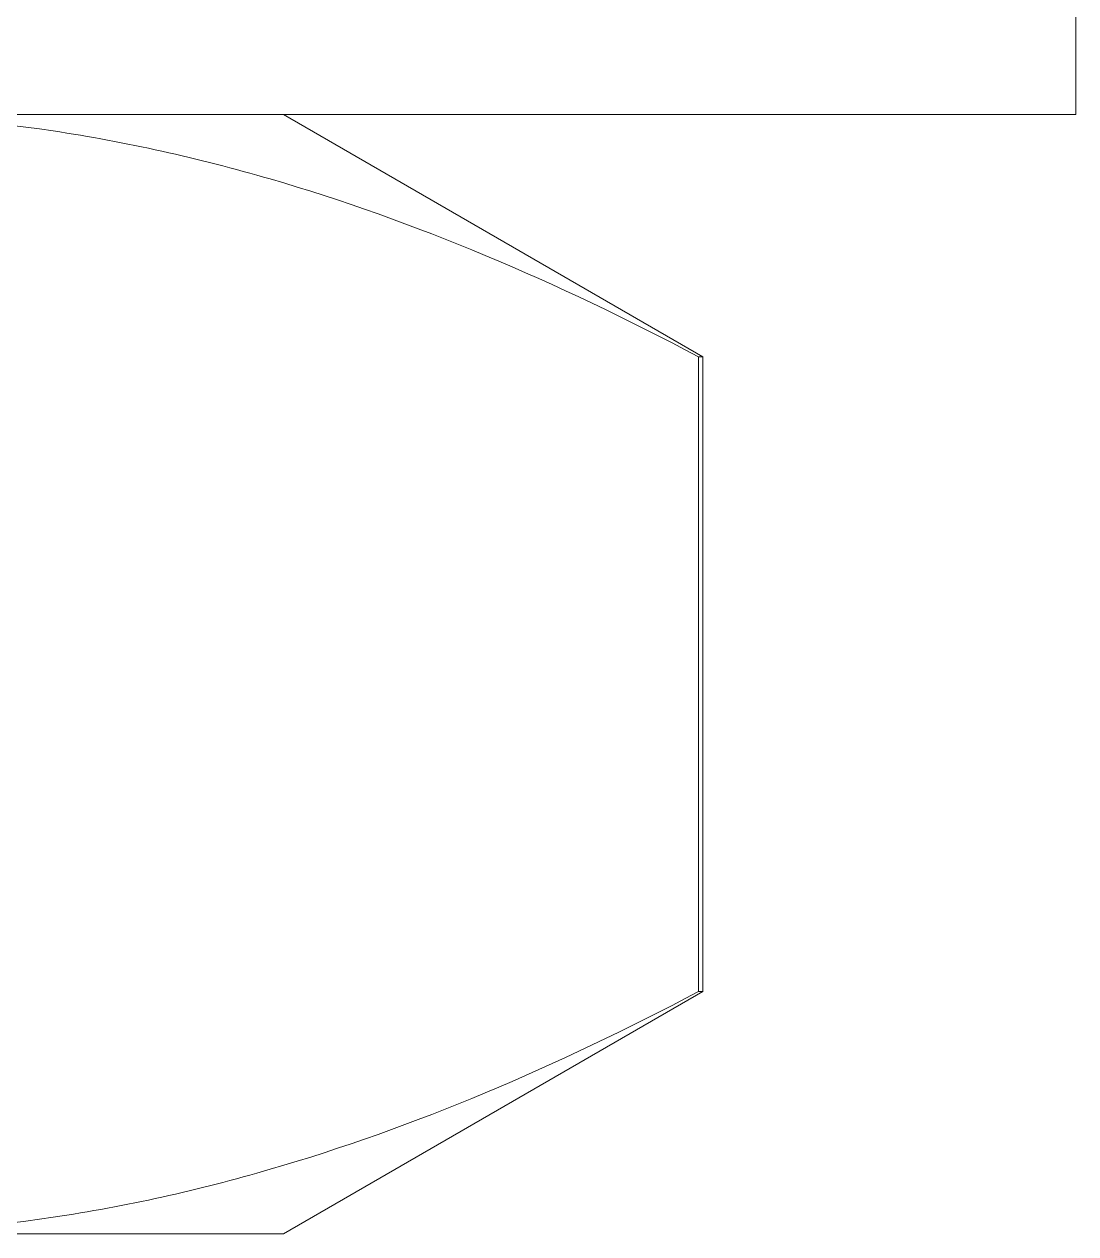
# Model space of a CAD drawing. Extents: x 8750 to 9170, y -15794 to -15200.
# Drawn here: x 8851.14 to 8856.78, y -15677.49 to -15671.01 of the extents above; entities that cross this region are included whole.
import ezdxf

# ---------------------------------------------------------------- set-up
doc = ezdxf.new("R2010")
doc.units = 0
doc.header["$MEASUREMENT"] = 0
doc.linetypes.add('HIDDEN2', pattern=[4.7625, 3.175, -1.5875])
doc.layers.add('1', color=4, linetype='HIDDEN2', lineweight=13)

msp = doc.modelspace()

# ---------------------------------------------------------------- linework, layer by layer
at = {"layer": '1', "color": 7, "linetype": 'Continuous', "lineweight": 18}
for p, q in [((8856.7841, -15671.4911), (8856.7841, -15670.4911)), ((8856.7841, -15671.4911), (8812.2841, -15671.4911)), ((8854.7841, -15672.7902), (8852.5341, -15671.4911)), ((8854.7611, -15672.7902), (8854.7841, -15672.7902)), ((8854.7611, -15672.7902), (8854.7611, -15676.1921)), ((8854.7841, -15676.1921), (8854.7841, -15672.7902)), ((8852.5341, -15677.4911), (8854.7841, -15676.1921)), ((8854.7841, -15676.1921), (8854.7611, -15676.1921)), ((8850.1226, -15677.4911), (8852.5341, -15677.4911))]:
    msp.add_line(p, q, dxfattribs=at)
for points in [[(8854.7611, -15672.7902), (8854.0013, -15672.3883), (8853.2361, -15672.0615), (8852.0774, -15671.7247), (8851.6893, -15671.638), (8850.9091, -15671.5212), (8850.5169, -15671.4911), (8850.1226, -15671.4911)], [(8854.7611, -15676.1921), (8854.0013, -15676.594), (8853.2361, -15676.9208), (8852.0774, -15677.2576), (8851.6893, -15677.3443), (8850.9091, -15677.4611), (8850.5169, -15677.4911), (8850.1226, -15677.4911)]]:
    msp.add_open_spline(points, degree=3, knots=[0, 0, 0, 0, 0.5, 0.5, 0.75, 0.75, 1, 1, 1, 1], dxfattribs=at)

doc.saveas('drawing.dxf')
